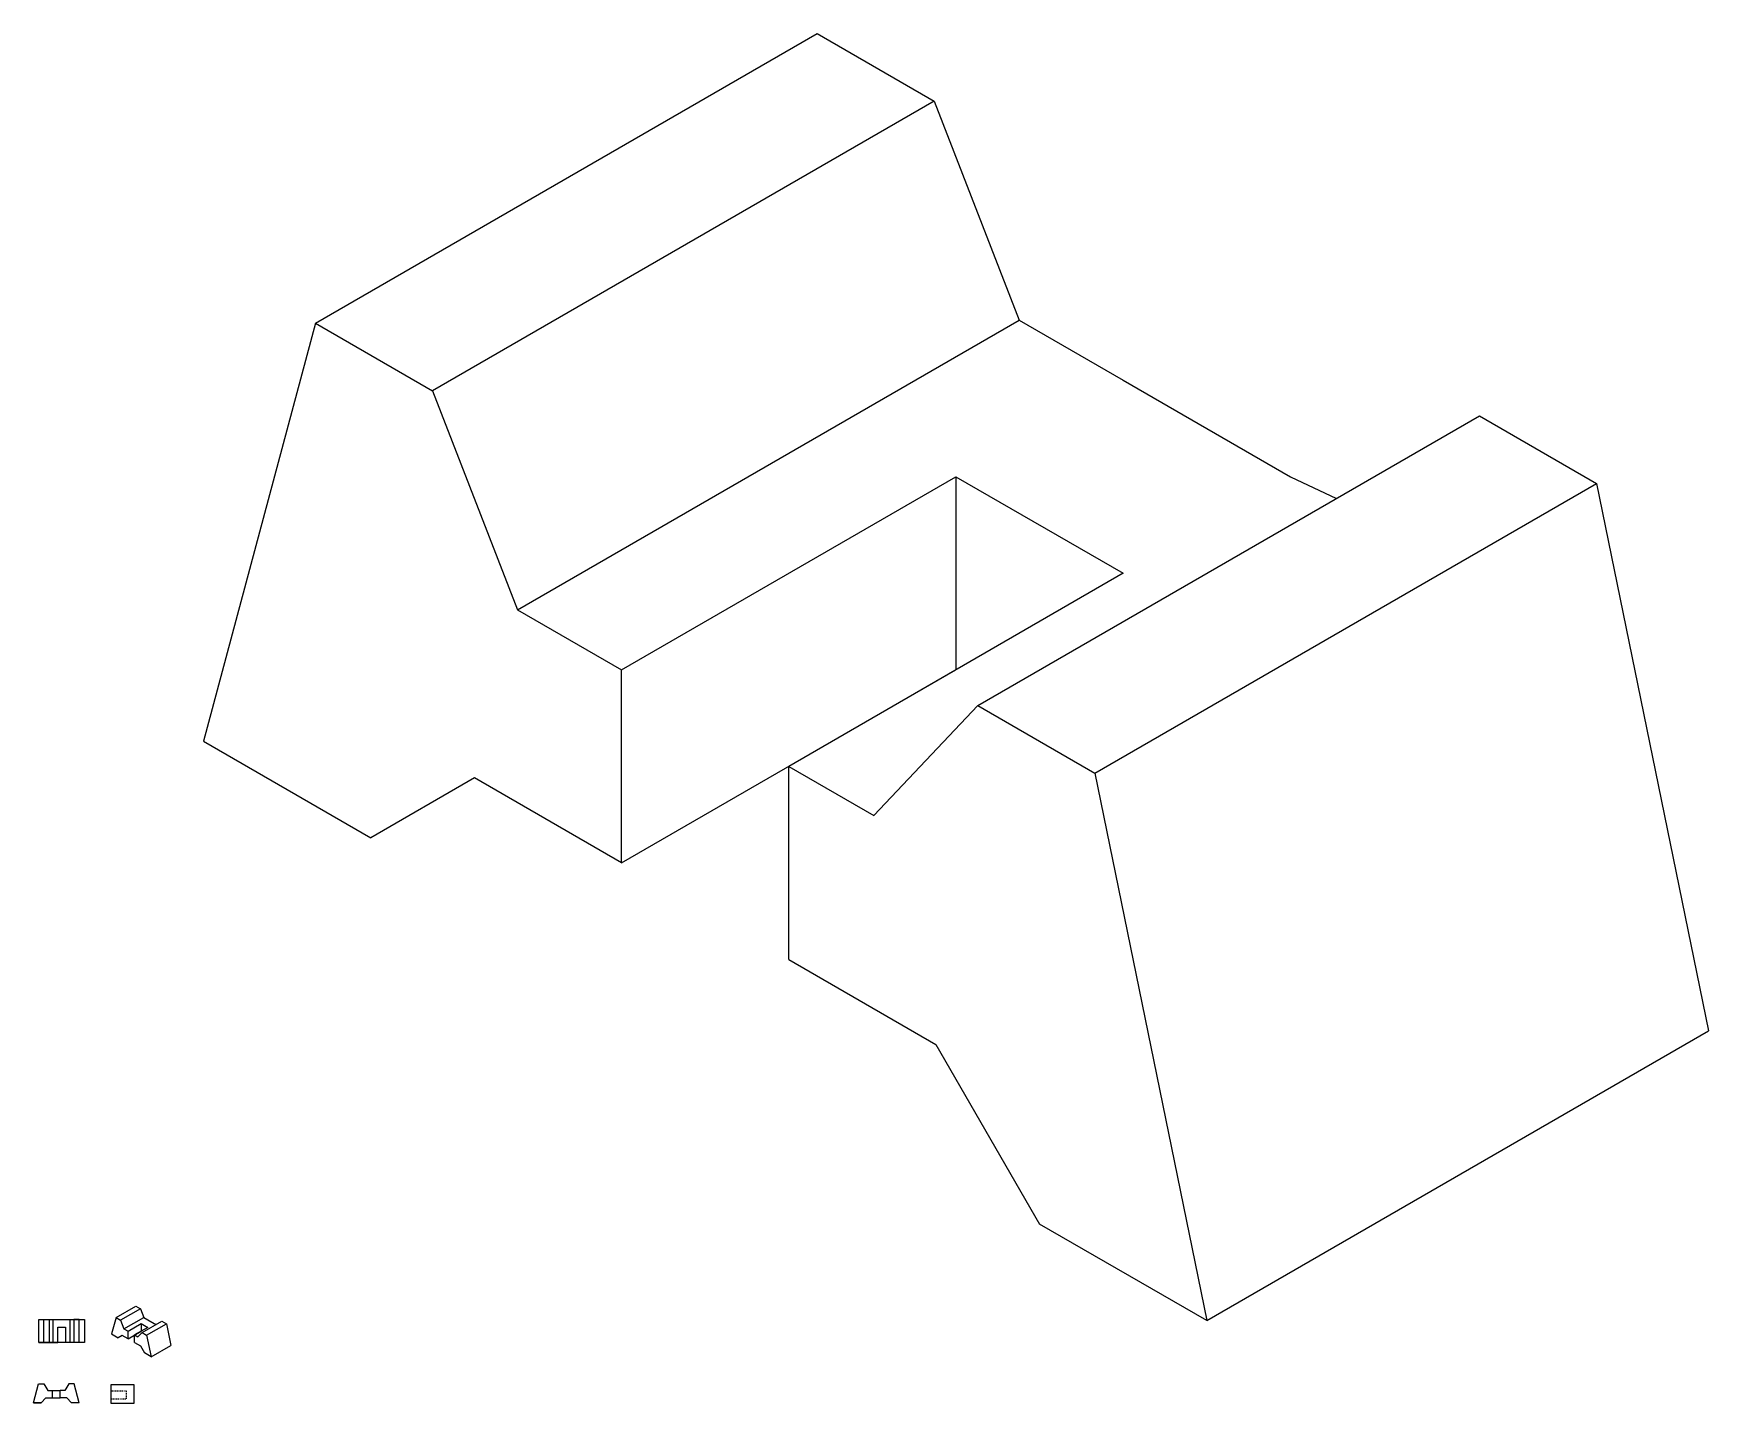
# Model space of a CAD drawing. Header units: inches. Extents: x 7 to 227, y 12 to 192.
import ezdxf

# ---------------------------------------------------------------- set-up
doc = ezdxf.new("R2010")
doc.units = ezdxf.units.IN
doc.header["$MEASUREMENT"] = 0
doc.linetypes.add('HIDDEN2', pattern=[0.1875, 0.125, -0.0625])

msp = doc.modelspace()

# ---------------------------------------------------------------- linework, layer by layer
for p, q in [((43.76, 153.69), (109.75, 191.79)), ((109.75, 191.79), (125.15, 182.9)), ((125.15, 182.9), (59.16, 144.8)), ((125.15, 182.9), (136.33, 154.1)), ((43.76, 153.69), (29.03, 98.7)), ((43.76, 153.69), (59.16, 144.8)), ((70.34, 116), (136.33, 154.1)), ((136.33, 154.1), (150.01, 146.2)), ((150.01, 146.2), (172.01, 133.5)), ((59.16, 144.8), (70.34, 116)), ((130.88, 103.4), (196.87, 141.5)), ((196.87, 141.5), (212.26, 132.61)), ((84.02, 108.1), (128.01, 133.5)), ((128.01, 133.5), (128.01, 108.1)), ((128.01, 133.5), (150.01, 120.8)), ((146.27, 94.51), (212.26, 132.61)), ((172.01, 133.5), (178.07, 130.65)), ((212.26, 132.61), (227, 60.6)), ((150.01, 120.8), (106.02, 95.4)), ((70.34, 116), (84.02, 108.1)), ((84.02, 82.7), (84.02, 108.1)), ((84.02, 82.7), (128.01, 108.1)), ((130.88, 103.4), (117.19, 88.95)), ((130.88, 103.4), (146.27, 94.51)), ((29.03, 98.7), (51.02, 86)), ((106.02, 70), (106.02, 95.4)), ((106.02, 95.4), (117.19, 88.95)), ((64.66, 93.87), (51.02, 86)), ((84.02, 82.7), (64.66, 93.87)), ((146.27, 94.51), (161.01, 22.5)), ((106.02, 70), (125.37, 58.82)), ((161.01, 22.5), (227, 60.6)), ((125.37, 58.82), (139.01, 35.2)), ((161.01, 22.5), (139.01, 35.2)), ((17.52, 22.91), (20.11, 24.41)), ((20.11, 24.41), (20.72, 24.06)), ((7.36, 22.63), (13.36, 22.63)), ((7.36, 19.63), (7.36, 22.63)), ((8.03, 19.63), (8.03, 22.63)), ((8.03, 22.63), (8.73, 22.63)), ((8.73, 22.63), (8.73, 19.63)), ((9.24, 19.63), (9.24, 22.63)), ((11.48, 19.63), (11.48, 22.63)), ((12.69, 22.63), (11.99, 22.63)), ((11.99, 22.63), (11.99, 19.63)), ((12.69, 19.63), (12.69, 22.63)), ((13.36, 22.63), (13.36, 19.63)), ((17.52, 22.91), (16.93, 20.74)), ((17.52, 22.91), (18.12, 22.56)), ((20.72, 24.06), (18.12, 22.56)), ((18.12, 22.56), (18.56, 21.42)), ((18.56, 21.42), (21.16, 22.92)), ((19.1, 21.11), (20.83, 22.11)), ((20.72, 24.06), (21.16, 22.92)), ((20.83, 22.11), (20.83, 21.11)), ((20.83, 22.11), (21.7, 21.61)), ((20.94, 20.93), (23.54, 22.43)), ((21.16, 22.92), (21.7, 22.61)), ((21.55, 20.58), (24.15, 22.08)), ((21.7, 22.61), (22.56, 22.11)), ((22.56, 22.11), (22.8, 22)), ((23.54, 22.43), (24.15, 22.08)), ((24.15, 22.08), (24.73, 19.24)), ((9.86, 19.63), (9.86, 21.63)), ((9.86, 21.63), (10.86, 21.63)), ((10.86, 21.63), (10.86, 19.63)), ((16.93, 20.74), (17.8, 20.24)), ((18.34, 20.55), (17.8, 20.24)), ((19.1, 20.11), (18.34, 20.55)), ((18.56, 21.42), (19.1, 21.11)), ((19.1, 20.11), (19.1, 21.11)), ((19.1, 20.11), (20.83, 21.11)), ((21.7, 21.61), (19.97, 20.61)), ((19.97, 19.61), (19.97, 20.61)), ((19.97, 20.61), (20.41, 20.36)), ((20.94, 20.93), (20.41, 20.36)), ((20.94, 20.93), (21.55, 20.58)), ((21.55, 20.58), (22.13, 17.74)), ((13.36, 19.63), (7.36, 19.63)), ((7.36, 19.63), (9.86, 19.63)), ((7.36, 19.63), (8.03, 19.63)), ((8.73, 19.63), (9.24, 19.63)), ((11.99, 19.63), (11.48, 19.63)), ((13.36, 19.63), (12.69, 19.63)), ((19.97, 19.61), (20.73, 19.17)), ((20.73, 19.17), (21.27, 18.24)), ((22.13, 17.74), (21.27, 18.24)), ((22.13, 17.74), (24.73, 19.24)), ((6.67, 11.7), (7.34, 14.2)), ((7.34, 14.2), (8.04, 14.2)), ((8.04, 14.2), (8.54, 13.32)), ((8.54, 13.32), (9.17, 13.32)), ((9.17, 12.32), (9.17, 13.32)), ((9.17, 13.32), (10.17, 13.32)), ((10.17, 12.32), (10.17, 13.32)), ((10.79, 13.32), (10.17, 13.32)), ((11.3, 14.2), (10.79, 13.32)), ((12, 14.2), (11.3, 14.2)), ((12.67, 11.7), (12, 14.2)), ((16.88, 14.09), (19.88, 14.09)), ((16.88, 11.59), (16.88, 14.09)), ((19.88, 14.09), (19.88, 11.59)), ((6.67, 11.7), (6.67, 11.7)), ((6.67, 11.7), (7.67, 11.7)), ((6.67, 11.7), (7.67, 11.7)), ((7.67, 11.7), (6.67, 11.7)), ((7.67, 11.7), (8.29, 12.32)), ((8.29, 12.32), (9.17, 12.32)), ((9.17, 12.32), (10.17, 12.32)), ((11.05, 12.32), (10.17, 12.32)), ((11.67, 11.7), (11.05, 12.32)), ((12.67, 11.7), (11.67, 11.7)), ((12.67, 11.7), (11.67, 11.7)), ((12.67, 11.7), (11.67, 11.7)), ((16.88, 11.59), (16.88, 12.21)), ((19.88, 11.59), (16.88, 11.59))]:
    msp.add_line(p, q)
at = {"linetype": 'HIDDEN2'}
for p, q in [((18.88, 13.21), (16.88, 13.21)), ((16.88, 12.21), (18.88, 12.21)), ((18.88, 12.21), (18.88, 13.21))]:
    msp.add_line(p, q, dxfattribs=at)

doc.saveas('drawing.dxf')
